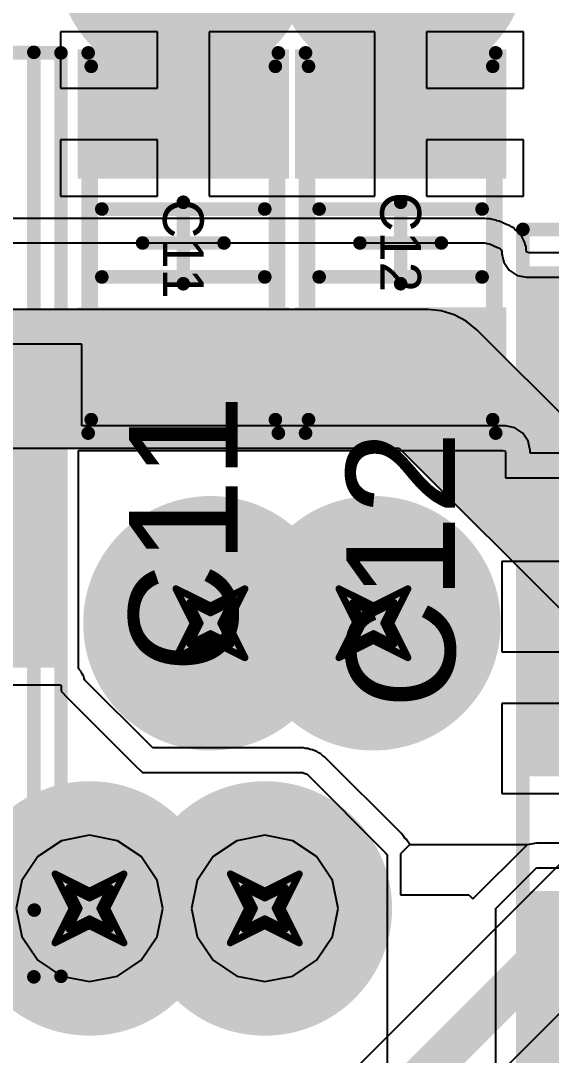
# Model space of a CAD drawing. Header units: millimetres. Extents: x -0.2 to 11.1, y -5.4 to 4.7.
# Drawn here: x 1.0119 to 1.1657, y 1.3944 to 1.6944 of the extents above; entities that cross this region are included whole.
import ezdxf

# ---------------------------------------------------------------- set-up
doc = ezdxf.new("R2010")
doc.units = ezdxf.units.MM
doc.header["$MEASUREMENT"] = 0
for name, color, linetype in [('BottomLayer', 5, 'Continuous'), ('DrillDrawing', 1, 'Continuous'), ('InternalPlane1', 76, 'Continuous'), ('InternalPlane2', 16, 'Continuous'), ('Mechanical1', 6, 'Continuous'), ('Mechanical3', 76, 'Continuous'), ('Mechanical5', 56, 'Continuous'), ('TopLayer', 1, 'Continuous'), ('TopOverlay', 2, 'Continuous'), ('TopPaste', 8, 'Continuous'), ('TopSolder', 216, 'Continuous'), ('ViaHoleLayer', 16, 'Continuous')]:
    doc.layers.add(name, color=color, linetype=linetype)
doc.styles.add('Arial', font='arial.ttf', dxfattribs={"height": 0.2})

# ---------------------------------------------------------------- blocks, each defined once
blk = doc.blocks.new('C0805_CER_1')
at = {"layer": 'TopLayer'}
for points in [[(-0.02362, -0.02559), (-0.05118, -0.02559), (-0.05118, 0.02559), (-0.02362, 0.02559)], [(0.02362, 0.02559), (0.05118, 0.02559), (0.05118, -0.02559), (0.02362, -0.02559)]]:
    blk.add_hatch(color=1, dxfattribs=at).paths.add_polyline_path(points)
at = {"layer": 'TopPaste'}
for points in [[(-0.01862, -0.03059), (-0.05618, -0.03059), (-0.05618, 0.03059), (-0.01862, 0.03059)], [(0.01862, 0.03059), (0.05618, 0.03059), (0.05618, -0.03059), (0.01862, -0.03059)]]:
    blk.add_hatch(color=8, dxfattribs=at).paths.add_polyline_path(points)
at = {"layer": 'TopSolder'}
for points in [[(-0.02165, -0.02756), (-0.05315, -0.02756), (-0.05315, 0.02756), (-0.02165, 0.02756)], [(0.02165, 0.02756), (0.05315, 0.02756), (0.05315, -0.02756), (0.02165, -0.02756)]]:
    blk.add_hatch(color=216, dxfattribs=at).paths.add_polyline_path(points)
at = {"layer": 'Mechanical1', "const_width": 0.00394}
for points in [[(-0.05121, -0.02669), (-0.05121, 0.02669)], [(0.05121, 0.02669), (-0.05121, 0.02669)], [(0.05121, -0.02669), (0.05121, 0.02669)], [(0.05121, -0.02669), (-0.05121, -0.02669)]]:
    blk.add_lwpolyline(points, dxfattribs=at)
at = {"layer": 'Mechanical1', "const_width": 0.00197}
for points in [[(-0.05219, 0.02669, 1), (-0.05023, 0.02669, 1)], [(-0.05219, 0.02669, 1), (-0.05023, 0.02669, 1)], [(0.05023, 0.02669, 1), (0.05219, 0.02669, 1)], [(0.05023, 0.02669, 1), (0.05219, 0.02669, 1)], [(-0.05219, -0.02669, 1), (-0.05023, -0.02669, 1)], [(-0.05219, -0.02669, 1), (-0.05023, -0.02669, 1)], [(0.05023, -0.02669, 1), (0.05219, -0.02669, 1)], [(0.05023, -0.02669, 1), (0.05219, -0.02669, 1)]]:
    blk.add_lwpolyline(points, format="xyb", close=True, dxfattribs=at)
at = {"layer": 'Mechanical3', "const_width": 0.00394}
for points in [[(0.05512, 0.02756), (-0.05512, 0.02756)], [(-0.05512, -0.02756), (-0.05512, 0.02756)], [(0.05512, -0.02756), (0.05512, 0.02756)], [(0, -0.01181), (0, 0.01181)], [(0.01181, 0), (-0.01181, 0)], [(0.05512, -0.02756), (-0.05512, -0.02756)]]:
    blk.add_lwpolyline(points, dxfattribs=at)
at = {"layer": 'Mechanical3', "const_width": 0.00197}
for points in [[(-0.0561, 0.02756, 1), (-0.05413, 0.02756, 1)], [(-0.0561, 0.02756, 1), (-0.05413, 0.02756, 1)], [(0.05413, 0.02756, 1), (0.0561, 0.02756, 1)], [(0.05413, 0.02756, 1), (0.0561, 0.02756, 1)], [(-0.00098, 0.01181, 1), (0.00098, 0.01181, 1)], [(-0.0128, 0, 1), (-0.01083, 0, 1)], [(0.01083, 0, 1), (0.0128, 0, 1)], [(-0.00098, -0.01181, 1), (0.00098, -0.01181, 1)], [(-0.0561, -0.02756, 1), (-0.05413, -0.02756, 1)], [(-0.0561, -0.02756, 1), (-0.05413, -0.02756, 1)], [(0.05413, -0.02756, 1), (0.0561, -0.02756, 1)], [(0.05413, -0.02756, 1), (0.0561, -0.02756, 1)]]:
    blk.add_lwpolyline(points, format="xyb", close=True, dxfattribs=at)
at = {"layer": 'Mechanical5', "const_width": 0.00394}
for points in [[(0.05512, 0.02756), (-0.05512, 0.02756)], [(-0.05512, -0.02756), (-0.05512, 0.02756)], [(0.05512, -0.02756), (0.05512, 0.02756)], [(0.05512, -0.02756), (-0.05512, -0.02756)]]:
    blk.add_lwpolyline(points, dxfattribs=at)
at = {"layer": 'Mechanical5', "const_width": 0.00197}
for points in [[(-0.0561, 0.02756, 1), (-0.05413, 0.02756, 1)], [(-0.0561, 0.02756, 1), (-0.05413, 0.02756, 1)], [(0.05413, 0.02756, 1), (0.0561, 0.02756, 1)], [(0.05413, 0.02756, 1), (0.0561, 0.02756, 1)], [(-0.0561, -0.02756, 1), (-0.05413, -0.02756, 1)], [(-0.0561, -0.02756, 1), (-0.05413, -0.02756, 1)], [(0.05413, -0.02756, 1), (0.0561, -0.02756, 1)], [(0.05413, -0.02756, 1), (0.0561, -0.02756, 1)]]:
    blk.add_lwpolyline(points, format="xyb", close=True, dxfattribs=at)
at = {"layer": 'TopOverlay', "const_width": 0.00394}
for points in [[(-0.00984, -0.02362), (-0.00984, 0.02362)], [(0.00984, -0.02362), (0.00984, 0.02362)]]:
    blk.add_lwpolyline(points, dxfattribs=at)
at = {"layer": 'TopOverlay', "const_width": 0.00197}
for points in [[(-0.01083, 0.02362, 1), (-0.00886, 0.02362, 1)], [(0.00886, 0.02362, 1), (0.01083, 0.02362, 1)], [(-0.01083, -0.02362, 1), (-0.00886, -0.02362, 1)], [(0.00886, -0.02362, 1), (0.01083, -0.02362, 1)]]:
    blk.add_lwpolyline(points, format="xyb", close=True, dxfattribs=at)
at = {"layer": 'Mechanical5'}
blk.add_text('C12', height=0.011811, dxfattribs=at).set_placement((-0.01476, -0.0059))
blk = doc.blocks.new('SOT223_11')
at = {"layer": 'TopLayer'}
for points in [[(-0.11417, -0.09449), (-0.06693, -0.09449), (-0.06693, -0.15748), (-0.11417, -0.15748)], [(-0.02362, -0.09449), (0.02362, -0.09449), (0.02362, -0.15748), (-0.02362, -0.15748)], [(0.06693, -0.09449), (0.11417, -0.09449), (0.11417, -0.15748), (0.06693, -0.15748)]]:
    blk.add_hatch(color=1, dxfattribs=at).paths.add_polyline_path(points)
at = {"layer": 'TopPaste'}
for points in [[(-0.11917, -0.08949), (-0.06193, -0.08949), (-0.06193, -0.16248), (-0.11917, -0.16248)], [(-0.02862, -0.08949), (0.02862, -0.08949), (0.02862, -0.16248), (-0.02862, -0.16248)], [(0.06193, -0.08949), (0.11917, -0.08949), (0.11917, -0.16248), (0.06193, -0.16248)]]:
    blk.add_hatch(color=8, dxfattribs=at).paths.add_polyline_path(points)
at = {"layer": 'TopSolder'}
for points in [[(-0.11614, -0.09252), (-0.06496, -0.09252), (-0.06496, -0.15945), (-0.11614, -0.15945)], [(-0.02559, -0.09252), (0.02559, -0.09252), (0.02559, -0.15945), (-0.02559, -0.15945)], [(0.06496, -0.09252), (0.11614, -0.09252), (0.11614, -0.15945), (0.06496, -0.15945)]]:
    blk.add_hatch(color=216, dxfattribs=at).paths.add_polyline_path(points)
at = {"layer": 'Mechanical3', "const_width": 0.00394}
for points in [[(-0.12992, -0.16142), (-0.12992, 0.16142)], [(0.13386, -0.16142), (-0.12992, -0.16142)]]:
    blk.add_lwpolyline(points, dxfattribs=at)
at = {"layer": 'Mechanical3', "const_width": 0.00197}
blk.add_lwpolyline([(-0.13091, -0.16142, 1), (-0.12894, -0.16142, 1)], format="xyb", close=True, dxfattribs=at)
blk.add_lwpolyline([(-0.13091, -0.16142, 1), (-0.12894, -0.16142, 1)], format="xyb", close=True, dxfattribs=at)
at = {"layer": 'Mechanical5', "const_width": 0.00394}
for points in [[(-0.12992, -0.16142), (-0.12992, 0.16142)], [(0.13386, -0.16142), (-0.12992, -0.16142)]]:
    blk.add_lwpolyline(points, dxfattribs=at)
at = {"layer": 'Mechanical5', "const_width": 0.00197}
blk.add_lwpolyline([(-0.13091, -0.16142, 1), (-0.12894, -0.16142, 1)], format="xyb", close=True, dxfattribs=at)
blk.add_lwpolyline([(-0.13091, -0.16142, 1), (-0.12894, -0.16142, 1)], format="xyb", close=True, dxfattribs=at)
blk = doc.blocks.new('C0805_CER_116')
at = {"layer": 'TopLayer'}
for points in [[(-0.02362, -0.02559), (-0.05118, -0.02559), (-0.05118, 0.02559), (-0.02362, 0.02559)], [(0.02362, 0.02559), (0.05118, 0.02559), (0.05118, -0.02559), (0.02362, -0.02559)]]:
    blk.add_hatch(color=1, dxfattribs=at).paths.add_polyline_path(points)
at = {"layer": 'TopPaste'}
for points in [[(-0.01862, -0.03059), (-0.05618, -0.03059), (-0.05618, 0.03059), (-0.01862, 0.03059)], [(0.01862, 0.03059), (0.05618, 0.03059), (0.05618, -0.03059), (0.01862, -0.03059)]]:
    blk.add_hatch(color=8, dxfattribs=at).paths.add_polyline_path(points)
at = {"layer": 'TopSolder'}
for points in [[(-0.02165, -0.02756), (-0.05315, -0.02756), (-0.05315, 0.02756), (-0.02165, 0.02756)], [(0.02165, 0.02756), (0.05315, 0.02756), (0.05315, -0.02756), (0.02165, -0.02756)]]:
    blk.add_hatch(color=216, dxfattribs=at).paths.add_polyline_path(points)
at = {"layer": 'Mechanical1', "const_width": 0.00394}
for points in [[(-0.05121, -0.02669), (-0.05121, 0.02669)], [(0.05121, 0.02669), (-0.05121, 0.02669)], [(0.05121, -0.02669), (0.05121, 0.02669)], [(0.05121, -0.02669), (-0.05121, -0.02669)]]:
    blk.add_lwpolyline(points, dxfattribs=at)
at = {"layer": 'Mechanical1', "const_width": 0.00197}
for points in [[(-0.05219, 0.02669, 1), (-0.05023, 0.02669, 1)], [(-0.05219, 0.02669, 1), (-0.05023, 0.02669, 1)], [(0.05023, 0.02669, 1), (0.05219, 0.02669, 1)], [(0.05023, 0.02669, 1), (0.05219, 0.02669, 1)], [(-0.05219, -0.02669, 1), (-0.05023, -0.02669, 1)], [(-0.05219, -0.02669, 1), (-0.05023, -0.02669, 1)], [(0.05023, -0.02669, 1), (0.05219, -0.02669, 1)], [(0.05023, -0.02669, 1), (0.05219, -0.02669, 1)]]:
    blk.add_lwpolyline(points, format="xyb", close=True, dxfattribs=at)
at = {"layer": 'Mechanical3', "const_width": 0.00394}
for points in [[(0.05512, 0.02756), (-0.05512, 0.02756)], [(-0.05512, -0.02756), (-0.05512, 0.02756)], [(0.05512, -0.02756), (0.05512, 0.02756)], [(0, -0.01181), (0, 0.01181)], [(0.01181, 0), (-0.01181, 0)], [(0.05512, -0.02756), (-0.05512, -0.02756)]]:
    blk.add_lwpolyline(points, dxfattribs=at)
at = {"layer": 'Mechanical3', "const_width": 0.00197}
for points in [[(-0.0561, 0.02756, 1), (-0.05413, 0.02756, 1)], [(-0.0561, 0.02756, 1), (-0.05413, 0.02756, 1)], [(0.05413, 0.02756, 1), (0.0561, 0.02756, 1)], [(0.05413, 0.02756, 1), (0.0561, 0.02756, 1)], [(-0.00098, 0.01181, 1), (0.00098, 0.01181, 1)], [(-0.0128, 0, 1), (-0.01083, 0, 1)], [(0.01083, 0, 1), (0.0128, 0, 1)], [(-0.00098, -0.01181, 1), (0.00098, -0.01181, 1)], [(-0.0561, -0.02756, 1), (-0.05413, -0.02756, 1)], [(-0.0561, -0.02756, 1), (-0.05413, -0.02756, 1)], [(0.05413, -0.02756, 1), (0.0561, -0.02756, 1)], [(0.05413, -0.02756, 1), (0.0561, -0.02756, 1)]]:
    blk.add_lwpolyline(points, format="xyb", close=True, dxfattribs=at)
at = {"layer": 'Mechanical5', "const_width": 0.00394}
for points in [[(0.05512, 0.02756), (-0.05512, 0.02756)], [(-0.05512, -0.02756), (-0.05512, 0.02756)], [(0.05512, -0.02756), (0.05512, 0.02756)], [(0.05512, -0.02756), (-0.05512, -0.02756)]]:
    blk.add_lwpolyline(points, dxfattribs=at)
at = {"layer": 'Mechanical5', "const_width": 0.00197}
for points in [[(-0.0561, 0.02756, 1), (-0.05413, 0.02756, 1)], [(-0.0561, 0.02756, 1), (-0.05413, 0.02756, 1)], [(0.05413, 0.02756, 1), (0.0561, 0.02756, 1)], [(0.05413, 0.02756, 1), (0.0561, 0.02756, 1)], [(-0.0561, -0.02756, 1), (-0.05413, -0.02756, 1)], [(-0.0561, -0.02756, 1), (-0.05413, -0.02756, 1)], [(0.05413, -0.02756, 1), (0.0561, -0.02756, 1)], [(0.05413, -0.02756, 1), (0.0561, -0.02756, 1)]]:
    blk.add_lwpolyline(points, format="xyb", close=True, dxfattribs=at)
at = {"layer": 'TopOverlay', "const_width": 0.00394}
for points in [[(-0.00984, -0.02362), (-0.00984, 0.02362)], [(0.00984, -0.02362), (0.00984, 0.02362)]]:
    blk.add_lwpolyline(points, dxfattribs=at)
at = {"layer": 'TopOverlay', "const_width": 0.00197}
for points in [[(-0.01083, 0.02362, 1), (-0.00886, 0.02362, 1)], [(0.00886, 0.02362, 1), (0.01083, 0.02362, 1)], [(-0.01083, -0.02362, 1), (-0.00886, -0.02362, 1)], [(0.00886, -0.02362, 1), (0.01083, -0.02362, 1)]]:
    blk.add_lwpolyline(points, format="xyb", close=True, dxfattribs=at)
at = {"layer": 'Mechanical5'}
blk.add_text('C11', height=0.011811, dxfattribs=at).set_placement((-0.01279, -0.0059))
blk = doc.blocks.new('CAP_EEV_SERIES_121')
at = {"layer": 'TopLayer'}
blk.add_hatch(color=1, dxfattribs=at).paths.add_polyline_path([(-0.15354, 0.03937), (-0.03543, 0.03937), (-0.03543, -0.03937), (-0.15354, -0.03937)])
at = {"layer": 'TopPaste'}
blk.add_hatch(color=8, dxfattribs=at).paths.add_polyline_path([(-0.15854, 0.04437), (-0.03043, 0.04437), (-0.03043, -0.04437), (-0.15854, -0.04437)])
at = {"layer": 'TopSolder'}
blk.add_hatch(color=216, dxfattribs=at).paths.add_polyline_path([(-0.15551, 0.04134), (-0.03346, 0.04134), (-0.03346, -0.04134), (-0.15551, -0.04134)])
at = {"layer": 'Mechanical1', "const_width": 0.00394}
for points in [[(-0.14961, 0.13402), (-0.14961, -0.13402)], [(0.14961, 0.13402), (-0.14961, 0.13402)], [(0.14961, -0.13402), (-0.14961, -0.13402)]]:
    blk.add_lwpolyline(points, dxfattribs=at)
at = {"layer": 'Mechanical1', "const_width": 0.00197}
for points in [[(-0.15059, 0.13402, 1), (-0.14862, 0.13402, 1)], [(-0.15059, 0.13402, 1), (-0.14862, 0.13402, 1)], [(-0.15059, -0.13402, 1), (-0.14862, -0.13402, 1)], [(-0.15059, -0.13402, 1), (-0.14862, -0.13402, 1)]]:
    blk.add_lwpolyline(points, format="xyb", close=True, dxfattribs=at)
at = {"layer": 'Mechanical3', "const_width": 0.00394}
for points in [[(-0.15748, 0.13386), (-0.15748, -0.13386)], [(0.15748, 0.13386), (-0.15748, 0.13386)], [(0.15748, -0.13386), (-0.15748, -0.13386)]]:
    blk.add_lwpolyline(points, dxfattribs=at)
at = {"layer": 'Mechanical3', "const_width": 0.00197}
for points in [[(-0.15846, 0.13386, 1), (-0.1565, 0.13386, 1)], [(-0.15846, 0.13386, 1), (-0.1565, 0.13386, 1)], [(-0.15846, -0.13386, 1), (-0.1565, -0.13386, 1)], [(-0.15846, -0.13386, 1), (-0.1565, -0.13386, 1)]]:
    blk.add_lwpolyline(points, format="xyb", close=True, dxfattribs=at)
at = {"layer": 'Mechanical5', "const_width": 0.00394}
for points in [[(0.15748, 0.13386), (-0.15748, 0.13386)], [(-0.15748, 0.13386), (-0.15748, -0.13386)], [(0.15748, -0.13386), (-0.15748, -0.13386)]]:
    blk.add_lwpolyline(points, dxfattribs=at)
at = {"layer": 'Mechanical5', "const_width": 0.00197}
for points in [[(-0.15846, 0.13386, 1), (-0.1565, 0.13386, 1)], [(-0.15846, 0.13386, 1), (-0.1565, 0.13386, 1)], [(-0.15846, -0.13386, 1), (-0.1565, -0.13386, 1)], [(-0.15846, -0.13386, 1), (-0.1565, -0.13386, 1)]]:
    blk.add_lwpolyline(points, format="xyb", close=True, dxfattribs=at)
at = {"layer": 'TopOverlay', "const_width": 0.00394}
blk.add_lwpolyline([(-0.12611, 0.11465), (-0.14973, 0.11465)], dxfattribs=at)
at = {"layer": 'TopOverlay', "const_width": 0.00197}
blk.add_lwpolyline([(-0.15071, 0.11465, 1), (-0.14874, 0.11465, 1)], format="xyb", close=True, dxfattribs=at)

msp = doc.modelspace()

# ---------------------------------------------------------------- hatches: boundary and pattern name
at = {"layer": 'BottomLayer'}
h = msp.add_hatch(color=5, dxfattribs=at)
edge = h.paths.add_edge_path()
edge.add_arc((1.06693, 1.51968), 0.01181, 0, 360)
h = msp.add_hatch(color=5, dxfattribs=at)
edge = h.paths.add_edge_path()
edge.add_arc((1.11417, 1.51968), 0.01181, 0, 360)
h = msp.add_hatch(color=5, dxfattribs=at)
edge = h.paths.add_edge_path()
edge.add_arc((1.03187, 1.43701), 0.01181, 0, 360)
h = msp.add_hatch(color=5, dxfattribs=at)
edge = h.paths.add_edge_path()
edge.add_arc((1.08268, 1.43701), 0.01181, 0, 360)
at = {"layer": 'InternalPlane1'}
h = msp.add_hatch(color=76, dxfattribs=at)
edge = h.paths.add_edge_path()
edge.add_arc((1.03187, 1.43701), 0.03689, 0, 360)
h = msp.add_hatch(color=76, dxfattribs=at)
edge = h.paths.add_edge_path()
edge.add_arc((1.08268, 1.43701), 0.03689, 0, 360)
at = {"layer": 'InternalPlane2'}
h = msp.add_hatch(color=16, dxfattribs=at)
edge = h.paths.add_edge_path()
edge.add_arc((1.05906, 1.7126), 0.03689, 0, 360)
h = msp.add_hatch(color=16, dxfattribs=at)
edge = h.paths.add_edge_path()
edge.add_arc((1.12205, 1.7126), 0.03689, 0, 360)
h = msp.add_hatch(color=16, dxfattribs=at)
edge = h.paths.add_edge_path()
edge.add_arc((1.06693, 1.51968), 0.03689, 0, 360)
h = msp.add_hatch(color=16, dxfattribs=at)
edge = h.paths.add_edge_path()
edge.add_arc((1.11417, 1.51968), 0.03689, 0, 360)
at = {"layer": 'TopLayer'}
h = msp.add_hatch(color=1, dxfattribs=at)
edge = h.paths.add_edge_path()
edge.add_arc((1.06693, 1.51968), 0.01181, 0, 360)
h = msp.add_hatch(color=1, dxfattribs=at)
edge = h.paths.add_edge_path()
edge.add_arc((1.11417, 1.51968), 0.01181, 0, 360)
h = msp.add_hatch(color=1, dxfattribs=at)
edge = h.paths.add_edge_path()
edge.add_arc((1.03187, 1.43701), 0.01181, 0, 360)
h = msp.add_hatch(color=1, dxfattribs=at)
edge = h.paths.add_edge_path()
edge.add_arc((1.08268, 1.43701), 0.01181, 0, 360)
at = {"layer": 'ViaHoleLayer'}
h = msp.add_hatch(color=16, dxfattribs=at)
edge = h.paths.add_edge_path()
edge.add_arc((1.06693, 1.51968), 0.00689, 0, 360)
h = msp.add_hatch(color=16, dxfattribs=at)
edge = h.paths.add_edge_path()
edge.add_arc((1.11417, 1.51968), 0.00689, 0, 360)
h = msp.add_hatch(color=16, dxfattribs=at)
edge = h.paths.add_edge_path()
edge.add_arc((1.03187, 1.43701), 0.00689, 0, 360)
h = msp.add_hatch(color=16, dxfattribs=at)
edge = h.paths.add_edge_path()
edge.add_arc((1.08268, 1.43701), 0.00689, 0, 360)

# ---------------------------------------------------------------- linework, layer by layer
at = {"layer": 'BottomLayer'}
for p, q in [((1.55981, 1.84152), (0.75715, 1.03886)), ((0.91621, 1.15466), (1.57696, 1.81541)), ((1.03187, 1.45823), (1.02375, 1.45661)), ((1.03999, 1.45661), (1.03187, 1.45823)), ((1.08268, 1.45823), (1.07456, 1.45661)), ((1.0908, 1.45661), (1.08268, 1.45823)), ((1.02375, 1.45661), (1.01687, 1.45201)), ((1.04687, 1.45201), (1.03999, 1.45661)), ((1.07456, 1.45661), (1.06767, 1.45201)), ((1.09768, 1.45201), (1.0908, 1.45661)), ((1.01687, 1.45201), (1.01227, 1.44513)), ((1.05147, 1.44513), (1.04687, 1.45201)), ((1.06767, 1.45201), (1.06307, 1.44513)), ((1.10228, 1.44513), (1.09768, 1.45201)), ((1.01227, 1.44513), (1.01065, 1.43701)), ((1.05309, 1.43701), (1.05147, 1.44513)), ((1.06307, 1.44513), (1.06146, 1.43701)), ((1.1039, 1.43701), (1.10228, 1.44513)), ((1.01065, 1.43701), (1.01227, 1.42889)), ((1.05147, 1.42889), (1.05309, 1.43701)), ((1.06146, 1.43701), (1.06307, 1.42889)), ((1.10228, 1.42889), (1.1039, 1.43701)), ((1.01227, 1.42889), (1.01687, 1.422)), ((1.04687, 1.422), (1.05147, 1.42889)), ((1.06307, 1.42889), (1.06767, 1.422)), ((1.09768, 1.422), (1.10228, 1.42889)), ((1.01687, 1.422), (1.02375, 1.4174)), ((1.03999, 1.4174), (1.04687, 1.422)), ((1.06767, 1.422), (1.07456, 1.4174)), ((1.0908, 1.4174), (1.09768, 1.422)), ((1.02375, 1.4174), (1.03187, 1.41579)), ((1.03187, 1.41579), (1.03999, 1.4174)), ((1.07456, 1.4174), (1.08268, 1.41579)), ((1.08268, 1.41579), (1.0908, 1.4174))]:
    msp.add_line(p, q, dxfattribs=at)
at = {"layer": 'BottomLayer', "const_width": 0.012}
msp.add_lwpolyline([(0.75766, 1.01774), (1.57063, 1.83071)], dxfattribs=at)
at = {"layer": 'DrillDrawing', "const_width": 0.002}
for points in [[(1.05693, 1.52968), (1.06693, 1.52469)], [(1.05693, 1.52968), (1.06193, 1.51968)], [(1.06693, 1.52469), (1.07693, 1.52968)], [(1.07193, 1.51968), (1.07693, 1.52968)], [(1.10417, 1.52968), (1.11417, 1.52469)], [(1.10417, 1.52968), (1.10917, 1.51968)], [(1.11417, 1.52469), (1.12417, 1.52968)], [(1.11917, 1.51968), (1.12417, 1.52968)], [(1.06093, 1.52568), (1.06693, 1.52269)], [(1.06093, 1.52568), (1.06393, 1.51968)], [(1.06693, 1.52269), (1.07293, 1.52568)], [(1.06993, 1.51968), (1.07293, 1.52568)], [(1.10817, 1.52568), (1.11417, 1.52269)], [(1.10817, 1.52568), (1.11117, 1.51968)], [(1.11417, 1.52269), (1.12017, 1.52568)], [(1.11717, 1.51968), (1.12017, 1.52568)], [(1.05693, 1.50968), (1.06193, 1.51968)], [(1.06093, 1.51368), (1.06393, 1.51968)], [(1.06993, 1.51968), (1.07293, 1.51368)], [(1.07193, 1.51968), (1.07693, 1.50968)], [(1.10417, 1.50968), (1.10917, 1.51968)], [(1.10817, 1.51368), (1.11117, 1.51968)], [(1.11717, 1.51968), (1.12017, 1.51368)], [(1.11917, 1.51968), (1.12417, 1.50968)], [(1.05693, 1.50968), (1.06693, 1.51469)], [(1.06093, 1.51368), (1.06693, 1.51669)], [(1.06693, 1.51669), (1.07293, 1.51368)], [(1.06693, 1.51469), (1.07693, 1.50968)], [(1.10417, 1.50968), (1.11417, 1.51469)], [(1.10817, 1.51368), (1.11417, 1.51669)], [(1.11417, 1.51669), (1.12017, 1.51368)], [(1.11417, 1.51469), (1.12417, 1.50968)], [(1.02187, 1.44701), (1.03187, 1.44201)], [(1.02187, 1.44701), (1.02687, 1.43701)], [(1.03187, 1.44201), (1.04187, 1.44701)], [(1.03687, 1.43701), (1.04187, 1.44701)], [(1.07268, 1.44701), (1.08268, 1.44201)], [(1.07268, 1.44701), (1.07768, 1.43701)], [(1.08268, 1.44201), (1.09268, 1.44701)], [(1.08768, 1.43701), (1.09268, 1.44701)], [(1.02587, 1.44301), (1.03187, 1.44001)], [(1.02587, 1.44301), (1.02887, 1.43701)], [(1.03187, 1.44001), (1.03787, 1.44301)], [(1.03487, 1.43701), (1.03787, 1.44301)], [(1.07668, 1.44301), (1.08268, 1.44001)], [(1.07668, 1.44301), (1.07968, 1.43701)], [(1.08268, 1.44001), (1.08868, 1.44301)], [(1.08568, 1.43701), (1.08868, 1.44301)], [(1.02187, 1.42701), (1.02687, 1.43701)], [(1.02587, 1.43101), (1.02887, 1.43701)], [(1.03487, 1.43701), (1.03787, 1.43101)], [(1.03687, 1.43701), (1.04187, 1.42701)], [(1.07268, 1.42701), (1.07768, 1.43701)], [(1.07668, 1.43101), (1.07968, 1.43701)], [(1.08568, 1.43701), (1.08868, 1.43101)], [(1.08768, 1.43701), (1.09268, 1.42701)], [(1.02587, 1.43101), (1.03187, 1.43401)], [(1.03187, 1.43401), (1.03787, 1.43101)], [(1.07668, 1.43101), (1.08268, 1.43401)], [(1.08268, 1.43401), (1.08868, 1.43101)], [(1.02187, 1.42701), (1.03187, 1.43201)], [(1.03187, 1.43201), (1.04187, 1.42701)], [(1.07268, 1.42701), (1.08268, 1.43201)], [(1.08268, 1.43201), (1.09268, 1.42701)]]:
    msp.add_lwpolyline(points, dxfattribs=at)
at = {"layer": 'DrillDrawing', "const_width": 0.001}
for points in [[(1.05643, 1.52968, 1), (1.05743, 1.52968, 1)], [(1.05643, 1.52968, 1), (1.05743, 1.52968, 1)], [(1.07643, 1.52968, 1), (1.07743, 1.52968, 1)], [(1.07643, 1.52968, 1), (1.07743, 1.52968, 1)], [(1.10367, 1.52968, 1), (1.10467, 1.52968, 1)], [(1.10367, 1.52968, 1), (1.10467, 1.52968, 1)], [(1.12367, 1.52968, 1), (1.12467, 1.52968, 1)], [(1.12367, 1.52968, 1), (1.12467, 1.52968, 1)], [(1.06043, 1.52568, 1), (1.06143, 1.52568, 1)], [(1.06043, 1.52568, 1), (1.06143, 1.52568, 1)], [(1.06643, 1.52469, 1), (1.06743, 1.52469, 1)], [(1.06643, 1.52469, 1), (1.06743, 1.52469, 1)], [(1.07243, 1.52568, 1), (1.07343, 1.52568, 1)], [(1.07243, 1.52568, 1), (1.07343, 1.52568, 1)], [(1.10767, 1.52568, 1), (1.10867, 1.52568, 1)], [(1.10767, 1.52568, 1), (1.10867, 1.52568, 1)], [(1.11367, 1.52469, 1), (1.11467, 1.52469, 1)], [(1.11367, 1.52469, 1), (1.11467, 1.52469, 1)], [(1.11967, 1.52568, 1), (1.12067, 1.52568, 1)], [(1.11967, 1.52568, 1), (1.12067, 1.52568, 1)], [(1.06643, 1.52269, 1), (1.06743, 1.52269, 1)], [(1.06643, 1.52269, 1), (1.06743, 1.52269, 1)], [(1.11367, 1.52269, 1), (1.11467, 1.52269, 1)], [(1.11367, 1.52269, 1), (1.11467, 1.52269, 1)], [(1.06143, 1.51968, 1), (1.06243, 1.51968, 1)], [(1.06143, 1.51968, 1), (1.06243, 1.51968, 1)], [(1.06343, 1.51968, 1), (1.06443, 1.51968, 1)], [(1.06343, 1.51968, 1), (1.06443, 1.51968, 1)], [(1.06943, 1.51968, 1), (1.07043, 1.51968, 1)], [(1.06943, 1.51968, 1), (1.07043, 1.51968, 1)], [(1.07143, 1.51968, 1), (1.07243, 1.51968, 1)], [(1.07143, 1.51968, 1), (1.07243, 1.51968, 1)], [(1.10867, 1.51968, 1), (1.10967, 1.51968, 1)], [(1.10867, 1.51968, 1), (1.10967, 1.51968, 1)], [(1.11067, 1.51968, 1), (1.11167, 1.51968, 1)], [(1.11067, 1.51968, 1), (1.11167, 1.51968, 1)], [(1.11667, 1.51968, 1), (1.11767, 1.51968, 1)], [(1.11667, 1.51968, 1), (1.11767, 1.51968, 1)], [(1.11867, 1.51968, 1), (1.11967, 1.51968, 1)], [(1.11867, 1.51968, 1), (1.11967, 1.51968, 1)], [(1.06643, 1.51669, 1), (1.06743, 1.51669, 1)], [(1.06643, 1.51669, 1), (1.06743, 1.51669, 1)], [(1.06643, 1.51469, 1), (1.06743, 1.51469, 1)], [(1.06643, 1.51469, 1), (1.06743, 1.51469, 1)], [(1.11367, 1.51669, 1), (1.11467, 1.51669, 1)], [(1.11367, 1.51669, 1), (1.11467, 1.51669, 1)], [(1.11367, 1.51469, 1), (1.11467, 1.51469, 1)], [(1.11367, 1.51469, 1), (1.11467, 1.51469, 1)], [(1.06043, 1.51368, 1), (1.06143, 1.51368, 1)], [(1.06043, 1.51368, 1), (1.06143, 1.51368, 1)], [(1.07243, 1.51368, 1), (1.07343, 1.51368, 1)], [(1.07243, 1.51368, 1), (1.07343, 1.51368, 1)], [(1.10767, 1.51368, 1), (1.10867, 1.51368, 1)], [(1.10767, 1.51368, 1), (1.10867, 1.51368, 1)], [(1.11967, 1.51368, 1), (1.12067, 1.51368, 1)], [(1.11967, 1.51368, 1), (1.12067, 1.51368, 1)], [(1.05643, 1.50968, 1), (1.05743, 1.50968, 1)], [(1.05643, 1.50968, 1), (1.05743, 1.50968, 1)], [(1.07643, 1.50968, 1), (1.07743, 1.50968, 1)], [(1.07643, 1.50968, 1), (1.07743, 1.50968, 1)], [(1.10367, 1.50968, 1), (1.10467, 1.50968, 1)], [(1.10367, 1.50968, 1), (1.10467, 1.50968, 1)], [(1.12367, 1.50968, 1), (1.12467, 1.50968, 1)], [(1.12367, 1.50968, 1), (1.12467, 1.50968, 1)], [(1.02137, 1.44701, 1), (1.02237, 1.44701, 1)], [(1.02137, 1.44701, 1), (1.02237, 1.44701, 1)], [(1.04137, 1.44701, 1), (1.04237, 1.44701, 1)], [(1.04137, 1.44701, 1), (1.04237, 1.44701, 1)], [(1.07218, 1.44701, 1), (1.07318, 1.44701, 1)], [(1.07218, 1.44701, 1), (1.07318, 1.44701, 1)], [(1.09218, 1.44701, 1), (1.09318, 1.44701, 1)], [(1.09218, 1.44701, 1), (1.09318, 1.44701, 1)], [(1.02537, 1.44301, 1), (1.02637, 1.44301, 1)], [(1.02537, 1.44301, 1), (1.02637, 1.44301, 1)], [(1.03137, 1.44201, 1), (1.03237, 1.44201, 1)], [(1.03137, 1.44201, 1), (1.03237, 1.44201, 1)], [(1.03737, 1.44301, 1), (1.03837, 1.44301, 1)], [(1.03737, 1.44301, 1), (1.03837, 1.44301, 1)], [(1.07618, 1.44301, 1), (1.07718, 1.44301, 1)], [(1.07618, 1.44301, 1), (1.07718, 1.44301, 1)], [(1.08218, 1.44201, 1), (1.08318, 1.44201, 1)], [(1.08218, 1.44201, 1), (1.08318, 1.44201, 1)], [(1.08818, 1.44301, 1), (1.08918, 1.44301, 1)], [(1.08818, 1.44301, 1), (1.08918, 1.44301, 1)], [(1.03137, 1.44001, 1), (1.03237, 1.44001, 1)], [(1.03137, 1.44001, 1), (1.03237, 1.44001, 1)], [(1.08218, 1.44001, 1), (1.08318, 1.44001, 1)], [(1.08218, 1.44001, 1), (1.08318, 1.44001, 1)], [(1.02637, 1.43701, 1), (1.02737, 1.43701, 1)], [(1.02637, 1.43701, 1), (1.02737, 1.43701, 1)], [(1.02837, 1.43701, 1), (1.02937, 1.43701, 1)], [(1.02837, 1.43701, 1), (1.02937, 1.43701, 1)], [(1.03437, 1.43701, 1), (1.03537, 1.43701, 1)], [(1.03437, 1.43701, 1), (1.03537, 1.43701, 1)], [(1.03637, 1.43701, 1), (1.03737, 1.43701, 1)], [(1.03637, 1.43701, 1), (1.03737, 1.43701, 1)], [(1.07718, 1.43701, 1), (1.07818, 1.43701, 1)], [(1.07718, 1.43701, 1), (1.07818, 1.43701, 1)], [(1.07918, 1.43701, 1), (1.08018, 1.43701, 1)], [(1.07918, 1.43701, 1), (1.08018, 1.43701, 1)], [(1.08518, 1.43701, 1), (1.08618, 1.43701, 1)], [(1.08518, 1.43701, 1), (1.08618, 1.43701, 1)], [(1.08718, 1.43701, 1), (1.08818, 1.43701, 1)], [(1.08718, 1.43701, 1), (1.08818, 1.43701, 1)], [(1.03137, 1.43401, 1), (1.03237, 1.43401, 1)], [(1.03137, 1.43401, 1), (1.03237, 1.43401, 1)], [(1.08218, 1.43401, 1), (1.08318, 1.43401, 1)], [(1.08218, 1.43401, 1), (1.08318, 1.43401, 1)], [(1.02537, 1.43101, 1), (1.02637, 1.43101, 1)], [(1.02537, 1.43101, 1), (1.02637, 1.43101, 1)], [(1.03137, 1.43201, 1), (1.03237, 1.43201, 1)], [(1.03137, 1.43201, 1), (1.03237, 1.43201, 1)], [(1.03737, 1.43101, 1), (1.03837, 1.43101, 1)], [(1.03737, 1.43101, 1), (1.03837, 1.43101, 1)], [(1.07618, 1.43101, 1), (1.07718, 1.43101, 1)], [(1.07618, 1.43101, 1), (1.07718, 1.43101, 1)], [(1.08218, 1.43201, 1), (1.08318, 1.43201, 1)], [(1.08218, 1.43201, 1), (1.08318, 1.43201, 1)], [(1.08818, 1.43101, 1), (1.08918, 1.43101, 1)], [(1.08818, 1.43101, 1), (1.08918, 1.43101, 1)], [(1.02137, 1.42701, 1), (1.02237, 1.42701, 1)], [(1.02137, 1.42701, 1), (1.02237, 1.42701, 1)], [(1.04137, 1.42701, 1), (1.04237, 1.42701, 1)], [(1.04137, 1.42701, 1), (1.04237, 1.42701, 1)], [(1.07218, 1.42701, 1), (1.07318, 1.42701, 1)], [(1.07218, 1.42701, 1), (1.07318, 1.42701, 1)], [(1.09218, 1.42701, 1), (1.09318, 1.42701, 1)], [(1.09218, 1.42701, 1), (1.09318, 1.42701, 1)]]:
    msp.add_lwpolyline(points, format="xyb", close=True, dxfattribs=at)
at = {"layer": 'InternalPlane1', "const_width": 0.01}
for points in [[(1.06825, 1.68733, -0.176327), (1.04986, 1.68733)], [(1.13124, 1.68733, -0.176327), (1.11285, 1.68733)], [(1.05773, 1.54495, -0.176327), (1.07613, 1.54495)], [(1.10498, 1.54495, -0.176327), (1.12337, 1.54495)], [(1.04166, 1.51049, -0.176327), (1.04166, 1.52888)], [(1.08891, 1.51049, -0.176327), (1.08891, 1.52888)], [(1.0922, 1.52888, -0.176327), (1.0922, 1.51049)], [(1.13944, 1.52888, -0.176327), (1.13944, 1.51049)], [(1.07613, 1.49442, -0.176327), (1.05773, 1.49442)], [(1.12337, 1.49442, -0.176327), (1.10498, 1.49442)]]:
    msp.add_lwpolyline(points, format="xyb", dxfattribs=at)
at = {"layer": 'InternalPlane1', "const_width": 0.005}
for points in [[(1.04736, 1.68733, 1), (1.05236, 1.68733, 1)], [(1.06575, 1.68733, 1), (1.07075, 1.68733, 1)], [(1.11035, 1.68733, 1), (1.11535, 1.68733, 1)], [(1.12874, 1.68733, 1), (1.13374, 1.68733, 1)], [(1.05523, 1.54495, 1), (1.06023, 1.54495, 1)], [(1.07363, 1.54495, 1), (1.07863, 1.54495, 1)], [(1.10248, 1.54495, 1), (1.10748, 1.54495, 1)], [(1.12087, 1.54495, 1), (1.12587, 1.54495, 1)], [(1.03916, 1.52888, 1), (1.04416, 1.52888, 1)], [(1.08641, 1.52888, 1), (1.09141, 1.52888, 1)], [(1.0897, 1.52888, 1), (1.0947, 1.52888, 1)], [(1.13694, 1.52888, 1), (1.14194, 1.52888, 1)], [(1.03916, 1.51049, 1), (1.04416, 1.51049, 1)], [(1.08641, 1.51049, 1), (1.09141, 1.51049, 1)], [(1.0897, 1.51049, 1), (1.0947, 1.51049, 1)], [(1.13694, 1.51049, 1), (1.14194, 1.51049, 1)], [(1.05523, 1.49442, 1), (1.06023, 1.49442, 1)], [(1.07363, 1.49442, 1), (1.07863, 1.49442, 1)], [(1.10248, 1.49442, 1), (1.10748, 1.49442, 1)], [(1.12087, 1.49442, 1), (1.12587, 1.49442, 1)]]:
    msp.add_lwpolyline(points, format="xyb", close=True, dxfattribs=at)
at = {"layer": 'InternalPlane2'}
for p, q in [((1.12992, 1.61065), (0.93701, 1.61065)), ((1.13384, 1.61026), (1.12992, 1.61065)), ((1.13761, 1.60912), (1.13384, 1.61026)), ((1.14109, 1.60726), (1.13761, 1.60912)), ((1.14413, 1.60476), (1.14109, 1.60726)), ((1.21106, 1.53783), (1.14413, 1.60476)), ((0.94533, 1.57045), (1.1216, 1.57045)), ((1.1216, 1.57045), (1.17675, 1.5153))]:
    msp.add_line(p, q, dxfattribs=at)
at = {"layer": 'InternalPlane2', "const_width": 0.04}
for points in [[(0.93701, 1.59055), (1.12992, 1.59055)], [(1.12992, 1.59055), (1.19685, 1.52362)]]:
    msp.add_lwpolyline(points, dxfattribs=at)
at = {"layer": 'InternalPlane2'}
for points, const_width in [([(1.11992, 1.59055, 1), (1.13992, 1.59055, 1)], 0.02), ([(1.11992, 1.59055, 1), (1.13992, 1.59055, 1)], 0.02), ([(1.02017, 1.46228, 1), (1.02517, 1.46228, 1)], 0.005), ([(1.03857, 1.46228, 1), (1.04357, 1.46228, 1)], 0.005), ([(1.07098, 1.46228, 1), (1.07598, 1.46228, 1)], 0.005), ([(1.08937, 1.46228, 1), (1.09437, 1.46228, 1)], 0.005), ([(1.05464, 1.4462, 1), (1.05964, 1.4462, 1)], 0.005), ([(1.05491, 1.4462, 1), (1.05991, 1.4462, 1)], 0.005), ([(1.10545, 1.4462, 1), (1.11045, 1.4462, 1)], 0.005), ([(1.05464, 1.42781, 1), (1.05964, 1.42781, 1)], 0.005), ([(1.05491, 1.42781, 1), (1.05991, 1.42781, 1)], 0.005), ([(1.10545, 1.42781, 1), (1.11045, 1.42781, 1)], 0.005), ([(1.02017, 1.41174, 1), (1.02517, 1.41174, 1)], 0.005), ([(1.03857, 1.41174, 1), (1.04357, 1.41174, 1)], 0.005), ([(1.07098, 1.41174, 1), (1.07598, 1.41174, 1)], 0.005), ([(1.08937, 1.41174, 1), (1.09437, 1.41174, 1)], 0.005)]:
    msp.add_lwpolyline(points, format="xyb", close=True, dxfattribs=dict(at, const_width=const_width))
at = {"layer": 'InternalPlane2', "const_width": 0.01}
for points in [[(1.02267, 1.46228, -0.176327), (1.04107, 1.46228)], [(1.07348, 1.46228, -0.176327), (1.09187, 1.46228)], [(1.05741, 1.42781, -0.176327), (1.05741, 1.4462)], [(1.05714, 1.4462, -0.176327), (1.05714, 1.42781)], [(1.10795, 1.4462, -0.176327), (1.10795, 1.42781)], [(1.04107, 1.41174, -0.176327), (1.02267, 1.41174)], [(1.09187, 1.41174, -0.176327), (1.07348, 1.41174)]]:
    msp.add_lwpolyline(points, format="xyb", dxfattribs=at)
at = {"layer": 'TopLayer'}
for p, q in [((1.05156, 1.6911), (1.02346, 1.6911)), ((1.02346, 1.6911), (1.02346, 1.67482)), ((1.05156, 1.67482), (1.05156, 1.6911)), ((1.11455, 1.6911), (1.06656, 1.6911)), ((1.06656, 1.6911), (1.06656, 1.66732)), ((1.11455, 1.66732), (1.11455, 1.6911)), ((1.15764, 1.6911), (1.12955, 1.6911)), ((1.12955, 1.6911), (1.12955, 1.67482)), ((1.15764, 1.67482), (1.15764, 1.6911)), ((1.02346, 1.67482), (1.05156, 1.67482)), ((1.12955, 1.67482), (1.15764, 1.67482)), ((1.06656, 1.66732), (1.06656, 1.64354)), ((1.11455, 1.64354), (1.11455, 1.66732)), ((1.05156, 1.65982), (1.02346, 1.65982)), ((1.02346, 1.65982), (1.02346, 1.64354)), ((1.05156, 1.64354), (1.05156, 1.65982)), ((1.15764, 1.65982), (1.12955, 1.65982)), ((1.12955, 1.65982), (1.12955, 1.64354)), ((1.15764, 1.64354), (1.15764, 1.65982)), ((1.02346, 1.64354), (1.05156, 1.64354)), ((1.06656, 1.64354), (1.11455, 1.64354)), ((1.12955, 1.64354), (1.15764, 1.64354)), ((1.1465, 1.63706), (0.90228, 1.63706)), ((1.14714, 1.63693), (1.1465, 1.63706)), ((1.14716, 1.63693), (1.14714, 1.63693)), ((1.14714, 1.63693), (1.14714, 1.63693)), ((1.14719, 1.63693), (1.14716, 1.63693)), ((1.14722, 1.63693), (1.14719, 1.63693)), ((1.1473, 1.63691), (1.14722, 1.63693)), ((1.14796, 1.63691), (1.1473, 1.63691)), ((1.14857, 1.63678), (1.14796, 1.63691)), ((1.14918, 1.63666), (1.14857, 1.63678)), ((1.14979, 1.6364), (1.14918, 1.63666)), ((1.14987, 1.63639), (1.14979, 1.6364)), ((1.14991, 1.63637), (1.14987, 1.63639)), ((1.14992, 1.63636), (1.14991, 1.63637)), ((1.15058, 1.63622), (1.14992, 1.63636)), ((1.15292, 1.63523), (1.15058, 1.63622)), ((1.15357, 1.63495), (1.15292, 1.63523)), ((1.15292, 1.63523), (1.15292, 1.63523)), ((1.15292, 1.63523), (1.15292, 1.63523)), ((1.15415, 1.63456), (1.15357, 1.63495)), ((1.15479, 1.63428), (1.15415, 1.63456)), ((1.15529, 1.63378), (1.15479, 1.63428)), ((1.15587, 1.63338), (1.15529, 1.63378)), ((1.15591, 1.63332), (1.15587, 1.63338)), ((1.15626, 1.63296), (1.15591, 1.63332)), ((1.15591, 1.63332), (1.15591, 1.63332)), ((1.15661, 1.63243), (1.15626, 1.63296)), ((1.15674, 1.63229), (1.15661, 1.63243)), ((1.15675, 1.63229), (1.15674, 1.63229)), ((1.15711, 1.63193), (1.15675, 1.63229)), ((1.15712, 1.63189), (1.15711, 1.63193)), ((1.15715, 1.63186), (1.15712, 1.63189)), ((1.15734, 1.63138), (1.15715, 1.63186)), ((0.90228, 1.62992), (1.1465, 1.62992)), ((1.1465, 1.62992), (1.1471, 1.62979)), ((1.1471, 1.62979), (1.14711, 1.62979)), ((1.14711, 1.62979), (1.14714, 1.62979)), ((1.14714, 1.62979), (1.14718, 1.62978)), ((1.14718, 1.62978), (1.14778, 1.62966)), ((1.14778, 1.62966), (1.15012, 1.62866)), ((1.15735, 1.63138), (1.15734, 1.63138)), ((1.15742, 1.6312), (1.15735, 1.63138)), ((1.15777, 1.63067), (1.15742, 1.6312)), ((1.15797, 1.6302), (1.15777, 1.63067)), ((1.15801, 1.63014), (1.15797, 1.6302)), ((1.15815, 1.62945), (1.15801, 1.63014)), ((1.15842, 1.6288), (1.15815, 1.62945)), ((1.15842, 1.6281), (1.15842, 1.6288)), ((1.15012, 1.62866), (1.15012, 1.62866)), ((1.15012, 1.62866), (1.15077, 1.62839)), ((1.15077, 1.62839), (1.15081, 1.62833)), ((1.15081, 1.62833), (1.15117, 1.62796)), ((1.15117, 1.62796), (1.15118, 1.62795)), ((1.15118, 1.62795), (1.15118, 1.62794)), ((1.15118, 1.62794), (1.15138, 1.62746)), ((1.15138, 1.62746), (1.15142, 1.62741)), ((1.15142, 1.62741), (1.15142, 1.6267)), ((1.15142, 1.6267), (1.15155, 1.62601)), ((1.15155, 1.62601), (1.15171, 1.62564)), ((1.15855, 1.62741), (1.15842, 1.6281)), ((1.15861, 1.62728), (1.15855, 1.62741)), ((1.15864, 1.62723), (1.15861, 1.62728)), ((1.15926, 1.62711), (1.15864, 1.62723)), ((1.23341, 1.62711), (1.15926, 1.62711)), ((1.15171, 1.62564), (1.15196, 1.62438)), ((1.15196, 1.62438), (1.15351, 1.62206)), ((1.15351, 1.62206), (1.15582, 1.62052)), ((1.15582, 1.62052), (1.15855, 1.61997)), ((1.15855, 1.61997), (1.22627, 1.61997)), ((1.02968, 1.60055), (0.96813, 1.60055)), ((1.02968, 1.57688), (1.02968, 1.60055)), ((1.15242, 1.57688), (1.02968, 1.57688)), ((1.15515, 1.57633), (1.15242, 1.57688)), ((1.15746, 1.57479), (1.15515, 1.57633)), ((1.15901, 1.57247), (1.15746, 1.57479)), ((1.15955, 1.56974), (1.15901, 1.57247)), ((1.02869, 1.50659), (1.02869, 1.56974)), ((1.02869, 1.56974), (1.15171, 1.56974)), ((1.15171, 1.56974), (1.1523, 1.56962)), ((1.1523, 1.56962), (1.15242, 1.56904)), ((1.15242, 1.56904), (1.15242, 1.56187)), ((1.15955, 1.569), (1.15955, 1.56974)), ((1.22627, 1.569), (1.15955, 1.569)), ((1.15242, 1.56187), (1.23341, 1.56187)), ((1.18541, 1.53756), (1.15142, 1.53756)), ((1.15142, 1.53756), (1.15142, 1.51144)), ((1.15142, 1.51144), (1.18541, 1.51144)), ((1.0289, 1.50627), (1.02869, 1.50659)), ((1.02939, 1.50577), (1.0289, 1.50627)), ((1.02948, 1.50564), (1.02939, 1.50577)), ((1.02975, 1.505), (1.02948, 1.50564)), ((1.03005, 1.50454), (1.02975, 1.505)), ((1.03014, 1.50441), (1.03005, 1.50454)), ((1.03005, 1.50454), (1.03005, 1.50454)), ((1.03022, 1.50422), (1.03014, 1.50441)), ((1.03033, 1.50364), (1.03022, 1.50422)), ((1.03054, 1.50317), (1.03033, 1.50364)), ((1.0502, 1.48352), (1.03054, 1.50317)), ((0.96813, 1.50181), (1.02346, 1.50181)), ((1.02346, 1.50181), (1.02346, 1.50181)), ((1.02346, 1.50181), (1.02354, 1.50168)), ((1.02354, 1.50168), (1.02362, 1.50149)), ((1.02362, 1.50149), (1.02362, 1.50149)), ((1.02362, 1.50149), (1.02362, 1.5)), ((1.02362, 1.5), (1.02543, 1.49819)), ((1.02543, 1.49819), (1.04515, 1.47847)), ((1.18541, 1.49644), (1.15142, 1.49644)), ((1.15142, 1.49644), (1.15142, 1.47032)), ((1.09378, 1.48352), (1.0502, 1.48352)), ((1.09448, 1.48338), (1.09378, 1.48352)), ((1.09518, 1.48338), (1.09448, 1.48338)), ((1.09583, 1.48311), (1.09518, 1.48338)), ((1.09652, 1.48297), (1.09583, 1.48311)), ((1.09655, 1.48295), (1.09652, 1.48297)), ((1.09768, 1.48248), (1.09655, 1.48295)), ((1.09772, 1.48247), (1.09768, 1.48248)), ((1.0983, 1.48208), (1.09772, 1.48247)), ((1.09895, 1.48181), (1.0983, 1.48208)), ((1.09945, 1.48132), (1.09895, 1.48181)), ((1.10003, 1.48093), (1.09945, 1.48132)), ((1.12226, 1.4587), (1.10003, 1.48093)), ((1.04515, 1.47847), (1.04724, 1.47638)), ((1.04724, 1.47638), (1.09378, 1.47638)), ((1.09378, 1.47638), (1.09382, 1.47636)), ((1.09382, 1.47636), (1.09495, 1.47589)), ((1.09495, 1.47589), (1.09499, 1.47588)), ((1.09499, 1.47588), (1.09499, 1.47588)), ((1.09499, 1.47588), (1.11722, 1.45365)), ((1.15142, 1.47032), (1.18541, 1.47032)), ((1.12246, 1.45844), (1.12226, 1.4587)), ((1.12255, 1.45835), (1.12246, 1.45844)), ((1.1228, 1.45802), (1.12255, 1.45835)), ((1.12299, 1.45785), (1.1228, 1.45802)), ((1.1233, 1.45742), (1.12299, 1.45785)), ((1.1247, 1.45549), (1.12205, 1.45283)), ((1.12364, 1.45708), (1.1233, 1.45742)), ((1.1247, 1.45549), (1.12364, 1.45708)), ((1.12478, 1.45541), (1.1247, 1.45549)), ((1.12948, 1.45541), (1.1247, 1.45549)), ((1.15869, 1.45541), (1.12478, 1.45541)), ((1.15869, 1.45541), (1.12948, 1.45541)), ((1.14301, 1.43974), (1.15869, 1.45541)), ((1.16142, 1.45596), (1.15869, 1.45541)), ((1.24508, 1.45596), (1.16142, 1.45596)), ((1.11722, 1.45365), (1.1174, 1.45339)), ((1.1174, 1.45339), (1.11771, 1.45311)), ((1.11771, 1.45311), (1.11811, 1.45251)), ((1.11811, 1.45251), (1.11811, 1.02362)), ((1.12205, 1.45283), (1.12205, 1.44094)), ((1.14961, 1.43701), (1.16142, 1.44882)), ((1.16142, 1.44882), (1.24803, 1.44882)), ((1.12205, 1.44094), (1.14181, 1.44094)), ((1.14181, 1.44094), (1.14301, 1.43974)), ((1.14961, 1.19291), (1.14961, 1.43701))]:
    msp.add_line(p, q, dxfattribs=at)

# ---------------------------------------------------------------- block references
for name, p, rotation in [('CAP_EEV_SERIES_121', (0.86614, 1.55118), 180), ('C0805_CER_116', (1.05906, 1.62992), 270), ('C0805_CER_1', (1.12205, 1.62992), 270), ('SOT223_11', (1.3189, 1.50394), 270)]:
    msp.add_blockref(name, p, dxfattribs=dict(rotation=rotation))

# ---------------------------------------------------------------- texts
at = {"layer": 'TopOverlay', "style": 'Arial'}
for s, p in [('C11', (1.0748, 1.50526)), ('C12', (1.13779, 1.49477))]:
    msp.add_text(s, height=0.031496, rotation=90, dxfattribs=at).set_placement(p)

doc.saveas('drawing.dxf')
